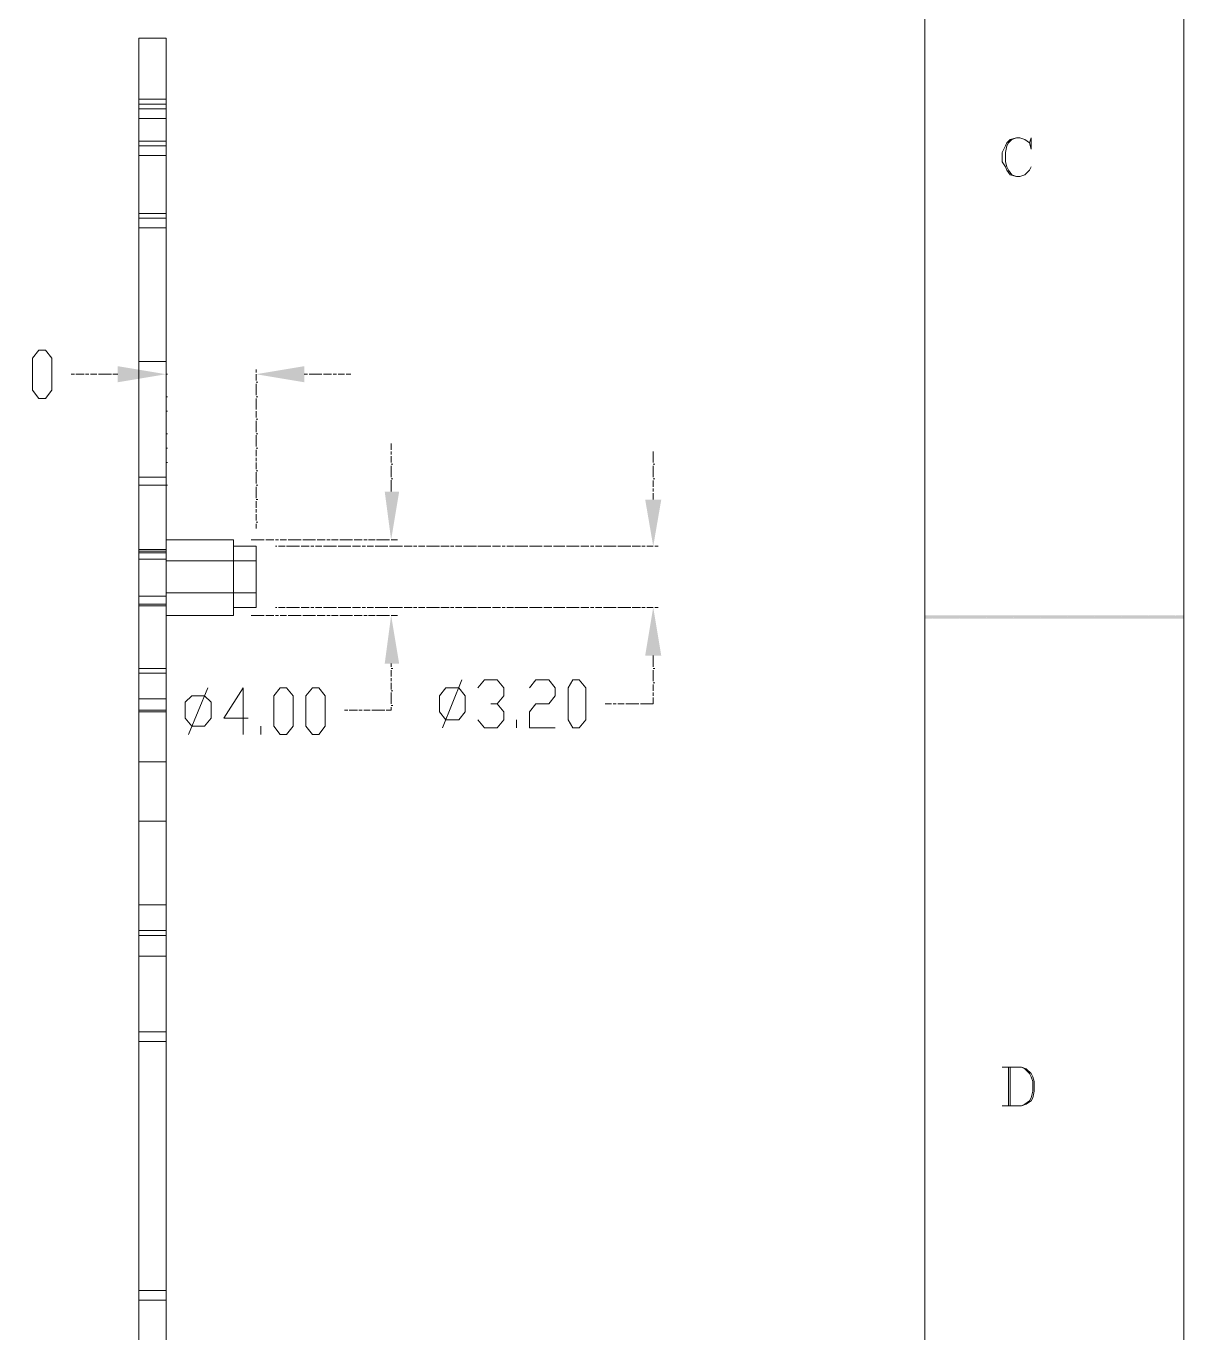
# Model space of a CAD drawing. Header units: millimetres. Extents: x 3 to 291, y 3 to 207.
# Drawn here: x 260.94 to 291.42, y 110.8 to 145.21 of the extents above; entities that cross this region are included whole.
import ezdxf

# ---------------------------------------------------------------- set-up
doc = ezdxf.new("R2010")
doc.units = ezdxf.units.MM

msp = doc.modelspace()

# ---------------------------------------------------------------- hatches: boundary and pattern name
at = {"true_color": 0x00ffff}
h = msp.add_hatch(color=4, dxfattribs=at)
h.dxf.hatch_style = 2
h.paths.add_polyline_path([(264.625702, 136.043705), (263.355349, 136.255372), (263.355349, 135.832039)])
h = msp.add_hatch(color=4, dxfattribs=at)
h.dxf.hatch_style = 2
h.paths.add_polyline_path([(266.996263, 136.043705), (268.266616, 135.832039), (268.266616, 136.255372)])
h = msp.add_hatch(color=4, dxfattribs=at)
h.dxf.hatch_style = 2
h.paths.add_polyline_path([(270.552298, 131.683442), (270.763965, 132.953442), (270.383317, 132.953442)])
h = msp.add_hatch(color=4, dxfattribs=at)
h.dxf.hatch_style = 2
h.paths.add_polyline_path([(277.452843, 131.514109), (277.66451, 132.741776), (277.240824, 132.741776)])
h = msp.add_hatch(color=4, dxfattribs=at)
h.dxf.hatch_style = 2
h.paths.add_polyline_path([(277.452843, 129.905407), (277.240824, 128.635407), (277.66451, 128.635407)])
h = msp.add_hatch(color=4, dxfattribs=at)
h.dxf.hatch_style = 2
h.paths.add_polyline_path([(270.552298, 129.693705), (270.383317, 128.423705), (270.763965, 128.423705)])
h = msp.add_hatch(color=7)
h.dxf.hatch_style = 2
h.paths.add_polyline_path([(284.607, 129.69367), (284.607, 129.609356), (291.422667, 129.69367)])
h = msp.add_hatch(color=7)
h.dxf.hatch_style = 2
h.paths.add_polyline_path([(284.607, 129.609215), (291.422667, 129.609215), (291.422667, 129.693529)])

# ---------------------------------------------------------------- linework, layer by layer
at = {"color": 7, "lineweight": 0}
for points in [[(291.422702, 3.286619), (291.422702, 206.824933)], [(9.990667, 200.009478), (284.607, 200.009478), (284.607, 10.102144), (9.990667, 10.102144)]]:
    msp.add_lwpolyline(points, close=True, dxfattribs=at)
for points in [[(263.906035, 76.607882), (263.906035, 144.891548)], [(263.906035, 144.891407), (264.625702, 144.891407)], [(264.625702, 76.607882), (264.625702, 144.891548)], [(264.625702, 143.155776), (263.906035, 143.155776)], [(264.625702, 142.774846), (263.906035, 142.774846)], [(263.906035, 142.18218), (264.625702, 142.18218)], [(287.358526, 142.139811), (287.400859, 141.970478), (287.400859, 142.266811), (287.358526, 142.139811), (287.231878, 142.224478), (287.104526, 142.266811), (287.019859, 142.266811), (286.850878, 142.224478), (286.765859, 142.139811), (286.723526, 142.055144), (286.638859, 141.885811), (286.638859, 141.631811), (286.723526, 141.504811), (286.765859, 141.420144), (286.850878, 141.293144), (287.019859, 141.250811), (287.104526, 141.250811), (287.231878, 141.293144), (287.358526, 141.420144), (287.400859, 141.504811)], [(287.019859, 142.266776), (286.893212, 142.224442), (286.808192, 142.139776), (286.765859, 142.055109), (286.723526, 141.885776), (286.723526, 141.631776), (286.765859, 141.504776), (286.808192, 141.420109), (286.893212, 141.293109), (287.019859, 141.250776)], [(263.906035, 141.801039), (264.625702, 141.801039)], [(264.625702, 140.277039), (263.906035, 140.277039)], [(263.906035, 136.382548), (264.625702, 136.382548)], [(264.625737, 131.683443), (266.403737, 131.683443)], [(266.403737, 129.693741), (266.403737, 131.683407)], [(266.403737, 131.514109), (266.996404, 131.514109)], [(266.996404, 129.905407), (266.996404, 131.514074)], [(263.906035, 131.344776), (264.625702, 131.344776)], [(266.403702, 129.905372), (266.996369, 129.905372)], [(264.625702, 129.693705), (266.403702, 129.693705)], [(286.638824, 117.798144), (287.146824, 117.798144), (287.274176, 117.755811), (287.400824, 117.628811), (287.443157, 117.544144), (287.48549, 117.417144), (287.48549, 117.163144), (287.443157, 116.993811), (287.400824, 116.909144), (287.274176, 116.824478), (287.146824, 116.782144), (286.638824, 116.782144)], [(286.808333, 117.798144), (286.808333, 116.782144)], [(286.850667, 117.798144), (286.850667, 116.782144)], [(287.147, 117.798144), (287.231667, 117.755811), (287.358667, 117.628811), (287.401, 117.544144), (287.443333, 117.417144), (287.443333, 117.163144), (287.401, 116.993811), (287.358667, 116.909144), (287.231667, 116.824478), (287.147, 116.782144)]]:
    msp.add_lwpolyline(points, dxfattribs=at)
at = {"color": 8, "lineweight": 0, "true_color": 0x808080}
for points in [[(264.625702, 143.282882), (263.906035, 143.282882)], [(264.625702, 143.028811), (263.906035, 143.028811)], [(264.625702, 142.055074), (263.906035, 142.055074)], [(264.625702, 140.150215), (263.906035, 140.150215)], [(264.625702, 139.896215), (263.906035, 139.896215)], [(264.625702, 133.334478), (263.906035, 133.334478)], [(264.625702, 133.122811), (263.906035, 133.122811)], [(264.625702, 131.429478), (263.906035, 131.429478)], [(264.625702, 131.387144), (263.906035, 131.387144)], [(264.625702, 131.175478), (263.906035, 131.175478)], [(264.625702, 131.133144), (266.996369, 131.133144)], [(264.625702, 130.201811), (263.906035, 130.201811)], [(264.625702, 130.286478), (266.996369, 130.286478)], [(264.625702, 129.990144), (263.906035, 129.990144)], [(264.625702, 129.947811), (263.906035, 129.947811)], [(264.625702, 128.296846), (263.906035, 128.296846)], [(264.625702, 128.169846), (263.906035, 128.169846)], [(264.625702, 127.492513), (263.906035, 127.492513)], [(264.625702, 127.19618), (263.906035, 127.19618)], [(264.625702, 127.153846), (263.906035, 127.153846)], [(264.625702, 125.841513), (263.906035, 125.841513)], [(264.625702, 124.27518), (263.906035, 124.27518)], [(264.625702, 122.073846), (263.906035, 122.073846)], [(264.625702, 121.396513), (263.906035, 121.396513)], [(264.625702, 121.269513), (263.906035, 121.269513)], [(264.625702, 120.71918), (263.906035, 120.71918)], [(264.625702, 118.729513), (263.906035, 118.729513)], [(264.625702, 118.475513), (263.906035, 118.475513)], [(264.625702, 111.913846), (263.906035, 111.913846)], [(264.625702, 111.659846), (263.906035, 111.659846)]]:
    msp.add_lwpolyline(points, dxfattribs=at)
at = {"color": 6, "lineweight": 0, "true_color": 0xff00ff}
for points in [[(261.281192, 135.408776), (261.112212, 135.620443), (261.112212, 136.467109), (261.281192, 136.678776), (261.450526, 136.678776), (261.619859, 136.467109), (261.619859, 135.620443), (261.450526, 135.408776)], [(275.336176, 126.730407), (275.209176, 126.942074), (275.209176, 127.788741), (275.336176, 128.000407), (275.505157, 128.000407), (275.674843, 127.788741), (275.674843, 126.942074), (275.505157, 126.730407)], [(267.631192, 126.561109), (267.462212, 126.772776), (267.462212, 127.577109), (267.631192, 127.788776), (267.800526, 127.788776), (267.969859, 127.577109), (267.969859, 126.772776), (267.800526, 126.561109)], [(268.478, 126.561109), (268.308667, 126.772776), (268.308667, 127.577109), (268.478, 127.788776), (268.646981, 127.788776), (268.816667, 127.577109), (268.816667, 126.772776), (268.646981, 126.561109)], [(271.991667, 126.942109), (271.822333, 127.153776), (271.822333, 127.577109), (271.991667, 127.788776), (272.330333, 127.788776), (272.499667, 127.577109), (272.499667, 127.153776), (272.330333, 126.942109)], [(265.303, 126.772811), (265.133667, 126.984478), (265.133667, 127.407811), (265.303, 127.577144), (265.641667, 127.577144), (265.811, 127.407811), (265.811, 126.984478), (265.641667, 126.772811)]]:
    msp.add_lwpolyline(points, close=True, dxfattribs=at)
at = {"color": 4, "lineweight": 0, "true_color": 0x00ffff}
for points in [[(262.212772, 136.043705), (262.128106, 136.043705)], [(262.255141, 136.043705), (262.297122, 136.043705)], [(262.466667, 136.043705), (262.424333, 136.043705), (262.297333, 136.043705)], [(262.593808, 136.043705), (262.509141, 136.043705)], [(262.805333, 136.043705), (262.678333, 136.043705), (262.636353, 136.043705)], [(262.847702, 136.043705), (262.890035, 136.043705)], [(263.186333, 136.043705), (263.059333, 136.043705), (263.017, 136.043705), (262.89, 136.043705)], [(263.228843, 136.043705), (263.271176, 136.043705)], [(263.35549, 136.043705), (263.271176, 136.043705)], [(264.625702, 136.086109), (264.625702, 136.170776)], [(264.625702, 136.043705), (264.668035, 136.043705)], [(264.625702, 135.83218), (264.625702, 135.874513), (264.625702, 136.001513)], [(266.996263, 136.086109), (266.996263, 136.170776)], [(266.996263, 135.874548), (266.996263, 136.001548), (266.996263, 136.043529)], [(268.266474, 136.043705), (268.350788, 136.043705)], [(268.393122, 136.043705), (268.435455, 136.043705)], [(268.435631, 136.043705), (268.562631, 136.043705), (268.604965, 136.043705), (268.731965, 136.043705)], [(268.774298, 136.043705), (268.816631, 136.043705)], [(268.816667, 136.043705), (268.943667, 136.043705), (268.986, 136.043705)], [(269.028192, 136.043705), (269.112859, 136.043705)], [(269.155333, 136.043705), (269.197667, 136.043705), (269.324667, 136.043705)], [(269.366859, 136.043705), (269.409192, 136.043705)], [(269.409227, 136.043705), (269.493894, 136.043705)], [(264.625702, 135.705074), (264.625702, 135.789741)], [(264.625702, 135.493548), (264.625702, 135.620548), (264.625702, 135.662882)], [(266.996263, 135.83218), (267.038596, 135.83218)], [(266.996263, 135.493548), (266.996263, 135.620548), (266.996263, 135.662882), (266.996263, 135.789882)], [(264.625702, 135.45118), (264.668035, 135.45118)], [(264.625702, 135.112513), (264.625702, 135.239513), (264.625702, 135.281846), (264.625702, 135.408846)], [(266.996263, 135.45118), (267.038596, 135.45118)], [(266.996263, 135.112513), (266.996263, 135.239513), (266.996263, 135.281846), (266.996263, 135.408846)], [(264.625702, 135.070144), (264.668035, 135.070144)], [(264.625702, 134.858443), (264.625702, 134.900776), (264.625702, 135.027776)], [(266.996263, 134.900811), (266.996263, 135.027811), (266.996263, 135.070144)], [(264.625702, 134.731478), (264.625702, 134.816144)], [(264.625702, 134.519776), (264.625702, 134.646776), (264.625702, 134.689109)], [(266.996263, 134.858443), (267.038596, 134.858443)], [(266.996263, 134.519776), (266.996263, 134.646776), (266.996263, 134.689109), (266.996263, 134.816109)], [(264.625702, 134.477407), (264.668035, 134.477407)], [(264.625702, 134.138741), (264.625702, 134.265741), (264.625702, 134.308074), (264.625702, 134.435074)], [(266.996263, 134.477407), (267.038596, 134.477407)], [(266.996263, 134.138741), (266.996263, 134.265741), (266.996263, 134.308074), (266.996263, 134.435074)], [(270.552298, 134.05418), (270.552298, 134.096513), (270.552298, 134.223513)], [(264.625702, 134.096548), (264.668035, 134.096548)], [(264.625702, 133.757882), (264.625702, 133.884882), (264.625702, 133.926862), (264.625702, 134.054215)], [(266.996263, 134.096548), (267.038596, 134.096548)], [(266.996263, 133.884846), (266.996263, 133.92718), (266.996263, 134.05418)], [(266.996263, 133.757882), (266.996263, 133.842548)], [(270.552298, 133.927039), (270.552298, 134.011705)], [(270.552298, 133.715513), (270.552298, 133.842513), (270.552298, 133.884846)], [(277.452843, 133.715513), (277.452843, 133.842513), (277.452843, 133.884846), (277.452843, 134.011846)], [(264.625702, 133.715513), (264.668035, 133.715513)], [(264.625702, 133.503811), (264.625702, 133.546144), (264.625702, 133.673144)], [(266.996263, 133.546215), (266.996263, 133.673215), (266.996263, 133.715548)], [(266.996263, 133.503811), (267.038596, 133.503811)], [(270.552298, 133.673144), (270.594631, 133.673144)], [(270.552298, 133.334513), (270.552298, 133.461513), (270.552298, 133.503846), (270.552298, 133.630846)], [(277.452843, 133.673144), (277.494824, 133.673144)], [(277.452843, 133.334513), (277.452843, 133.461513), (277.452843, 133.503846), (277.452843, 133.630846)], [(264.625702, 133.376882), (264.625702, 133.461548)], [(264.625702, 133.16518), (264.625702, 133.29218), (264.625702, 133.334513)], [(266.996263, 133.16518), (266.996263, 133.29218), (266.996263, 133.334513), (266.996263, 133.461513)], [(270.552298, 133.292109), (270.594631, 133.292109)], [(270.552298, 132.953478), (270.552298, 133.080478), (270.552298, 133.122811), (270.552298, 133.249811)], [(277.452843, 133.292109), (277.494824, 133.292109)], [(277.452843, 133.080407), (277.452843, 133.122741), (277.452843, 133.249741)], [(264.625702, 133.122811), (264.668035, 133.122811)], [(264.625702, 132.784144), (264.625702, 132.911144), (264.625702, 132.953478), (264.625702, 133.080478)], [(266.996263, 133.122811), (267.038596, 133.122811)], [(266.996263, 132.784144), (266.996263, 132.911144), (266.996263, 132.953478), (266.996263, 133.080478)], [(277.452843, 132.953478), (277.452843, 133.038144)], [(277.452843, 132.741776), (277.452843, 132.868776), (277.452843, 132.911109)], [(266.996263, 132.741776), (267.038596, 132.741776)], [(266.996263, 132.530074), (266.996263, 132.572407), (266.996263, 132.699407)], [(266.996263, 132.403109), (266.996263, 132.487776)], [(266.996263, 132.191407), (266.996263, 132.318407), (266.996263, 132.360741)], [(266.996263, 132.149215), (267.038596, 132.149215)], [(266.996263, 131.979882), (266.996263, 132.106882)], [(266.86951, 131.683442), (267.03849, 131.683442), (267.081176, 131.683442), (267.208176, 131.683442)], [(267.250192, 131.683442), (267.292526, 131.683442)], [(267.292561, 131.683442), (267.419561, 131.683442), (267.461894, 131.683442)], [(267.504439, 131.683442), (267.588753, 131.683442)], [(267.504439, 131.514109), (267.546772, 131.514109)], [(267.588824, 131.514109), (267.631157, 131.514109), (267.758157, 131.514109)], [(267.631192, 131.683442), (267.673526, 131.683442), (267.800526, 131.683442)], [(267.800702, 131.514109), (267.843035, 131.514109)], [(267.843071, 131.683442), (267.885404, 131.683442)], [(267.843071, 131.514109), (267.969718, 131.514109), (268.012051, 131.514109), (268.139404, 131.514109)], [(267.885474, 131.683442), (268.012122, 131.683442), (268.054455, 131.683442), (268.181808, 131.683442)], [(268.181737, 131.514109), (268.224071, 131.514109)], [(268.224106, 131.683442), (268.266439, 131.683442)], [(268.224106, 131.514109), (268.350753, 131.514109), (268.393086, 131.514109)], [(268.266474, 131.683442), (268.393122, 131.683442), (268.435455, 131.683442), (268.562808, 131.683442)], [(268.435631, 131.514109), (268.520298, 131.514109)], [(268.562772, 131.514109), (268.605106, 131.514109), (268.731753, 131.514109)], [(268.605141, 131.683442), (268.647122, 131.683442)], [(268.647157, 131.683442), (268.774157, 131.683442), (268.81649, 131.683442)], [(268.774298, 131.514109), (268.816631, 131.514109)], [(268.816667, 131.514109), (268.943667, 131.514109), (268.986, 131.514109), (269.113, 131.514109)], [(268.859035, 131.683442), (268.943702, 131.683442)], [(268.986176, 131.683442), (269.028157, 131.683442), (269.155157, 131.683442)], [(269.155333, 131.514109), (269.197667, 131.514109)], [(269.197702, 131.683442), (269.240035, 131.683442)], [(269.197702, 131.514109), (269.324702, 131.514109), (269.366683, 131.514109), (269.494035, 131.514109)], [(269.240071, 131.683442), (269.366718, 131.683442), (269.409051, 131.683442), (269.536404, 131.683442)], [(269.536333, 131.514109), (269.578667, 131.514109)], [(269.578737, 131.683442), (269.621071, 131.683442)], [(269.578737, 131.514109), (269.705384, 131.514109), (269.747718, 131.514109)], [(269.621106, 131.683442), (269.747753, 131.683442), (269.790086, 131.683442)], [(269.790263, 131.514109), (269.874929, 131.514109)], [(269.832631, 131.683442), (269.917298, 131.683442)], [(269.917369, 131.514109), (269.959702, 131.514109), (270.086349, 131.514109)], [(269.959737, 131.683442), (270.002071, 131.683442), (270.128718, 131.683442)], [(270.128894, 131.514109), (270.171227, 131.514109)], [(270.171263, 131.683442), (270.213596, 131.683442)], [(270.171263, 131.514109), (270.298263, 131.514109), (270.340596, 131.514109), (270.467596, 131.514109)], [(270.213667, 131.683442), (270.340667, 131.683442), (270.383, 131.683442), (270.51, 131.683442)], [(270.509929, 131.514109), (270.552263, 131.514109)], [(270.552298, 131.683442), (270.594631, 131.683442)], [(270.552298, 131.514109), (270.679298, 131.514109), (270.721631, 131.514109), (270.848631, 131.514109)], [(270.594667, 131.683442), (270.721667, 131.683442)], [(270.890965, 131.514109), (270.933298, 131.514109)], [(270.933333, 131.514109), (271.060333, 131.514109), (271.102667, 131.514109)], [(271.144859, 131.514109), (271.229526, 131.514109)], [(271.272, 131.514109), (271.314333, 131.514109), (271.441333, 131.514109)], [(271.483526, 131.514109), (271.525859, 131.514109)], [(271.525894, 131.514109), (271.652894, 131.514109), (271.695227, 131.514109), (271.822228, 131.514109)], [(271.864526, 131.514109), (271.906859, 131.514109)], [(271.906929, 131.514109), (272.033929, 131.514109), (272.076263, 131.514109)], [(272.118808, 131.514109), (272.203122, 131.514109)], [(272.245561, 131.514109), (272.287894, 131.514109), (272.414894, 131.514109)], [(272.457439, 131.514109), (272.499772, 131.514109)], [(272.499808, 131.514109), (272.626455, 131.514109), (272.668788, 131.514109), (272.796141, 131.514109)], [(272.838474, 131.514109), (272.880455, 131.514109)], [(272.88049, 131.514109), (273.00749, 131.514109), (273.049824, 131.514109), (273.177176, 131.514109)], [(273.21951, 131.514109), (273.26149, 131.514109)], [(273.261526, 131.514109), (273.388526, 131.514109), (273.430859, 131.514109)], [(273.473404, 131.514109), (273.558071, 131.514109)], [(273.600192, 131.514109), (273.642526, 131.514109), (273.769526, 131.514109)], [(273.812071, 131.514109), (273.854404, 131.514109)], [(273.854439, 131.514109), (273.981086, 131.514109), (274.02342, 131.514109), (274.150772, 131.514109)], [(274.193071, 131.514109), (274.235404, 131.514109)], [(274.235474, 131.514109), (274.362122, 131.514109), (274.404455, 131.514109), (274.531808, 131.514109)], [(274.574106, 131.514109), (274.616439, 131.514109)], [(274.616474, 131.514109), (274.743122, 131.514109), (274.785455, 131.514109)], [(274.828, 131.514109), (274.955, 131.514109), (274.996981, 131.514109), (275.124333, 131.514109)], [(275.166667, 131.514109), (275.209, 131.514109)], [(275.209035, 131.514109), (275.336035, 131.514109), (275.378016, 131.514109), (275.505369, 131.514109)], [(275.547702, 131.514109), (275.590035, 131.514109)], [(275.590071, 131.514109), (275.716718, 131.514109), (275.759051, 131.514109)], [(275.801596, 131.514109), (275.886263, 131.514109)], [(275.928737, 131.514109), (275.971071, 131.514109), (276.097718, 131.514109)], [(276.140263, 131.514109), (276.182596, 131.514109)], [(276.182631, 131.514109), (276.309631, 131.514109), (276.351965, 131.514109), (276.478965, 131.514109)], [(276.521263, 131.514109), (276.563596, 131.514109)], [(276.563667, 131.514109), (276.690667, 131.514109), (276.733, 131.514109), (276.86, 131.514109)], [(276.902298, 131.514109), (276.944631, 131.514109)], [(276.944667, 131.514109), (277.071667, 131.514109), (277.113647, 131.514109)], [(277.156192, 131.514109), (277.240859, 131.514109)], [(277.283333, 131.514109), (277.325667, 131.514109), (277.452667, 131.514109)], [(277.494859, 131.514109), (277.537192, 131.514109)], [(277.537227, 131.514109), (277.579561, 131.514109)], [(267.504439, 129.905407), (267.546772, 129.905407)], [(267.588824, 129.905407), (267.631157, 129.905407), (267.758157, 129.905407)], [(267.800702, 129.905407), (267.843035, 129.905407)], [(267.843071, 129.905407), (267.969718, 129.905407), (268.012051, 129.905407), (268.139404, 129.905407)], [(268.181737, 129.905407), (268.224071, 129.905407)], [(268.224106, 129.905407), (268.350753, 129.905407), (268.393086, 129.905407)], [(268.435631, 129.905407), (268.520298, 129.905407)], [(268.562772, 129.905407), (268.605106, 129.905407), (268.731753, 129.905407)], [(268.774298, 129.905407), (268.816631, 129.905407)], [(268.816667, 129.905407), (268.943667, 129.905407), (268.986, 129.905407), (269.113, 129.905407)], [(269.155333, 129.905407), (269.197667, 129.905407)], [(269.197702, 129.905407), (269.324702, 129.905407), (269.366683, 129.905407), (269.494035, 129.905407)], [(269.536333, 129.905407), (269.578667, 129.905407)], [(269.578737, 129.905407), (269.705384, 129.905407), (269.747718, 129.905407)], [(269.790263, 129.905407), (269.874929, 129.905407)], [(269.917369, 129.905407), (269.959702, 129.905407), (270.086349, 129.905407)], [(270.128894, 129.905407), (270.171227, 129.905407)], [(270.171263, 129.905407), (270.298263, 129.905407), (270.340596, 129.905407), (270.467596, 129.905407)], [(270.509929, 129.905407), (270.552263, 129.905407)], [(270.552298, 129.905407), (270.679298, 129.905407), (270.721631, 129.905407), (270.848631, 129.905407)], [(270.890965, 129.905407), (270.933298, 129.905407)], [(270.933333, 129.905407), (271.060333, 129.905407), (271.102667, 129.905407)], [(271.144859, 129.905407), (271.229526, 129.905407)], [(271.272, 129.905407), (271.314333, 129.905407), (271.441333, 129.905407)], [(271.483526, 129.905407), (271.525859, 129.905407)], [(271.525894, 129.905407), (271.652894, 129.905407), (271.695227, 129.905407), (271.822228, 129.905407)], [(271.864526, 129.905407), (271.906859, 129.905407)], [(271.906929, 129.905407), (272.033929, 129.905407), (272.076263, 129.905407)], [(272.118808, 129.905407), (272.203122, 129.905407)], [(272.245561, 129.905407), (272.287894, 129.905407), (272.414894, 129.905407)], [(272.457439, 129.905407), (272.499772, 129.905407)], [(272.499808, 129.905407), (272.626455, 129.905407), (272.668788, 129.905407), (272.796141, 129.905407)], [(272.838474, 129.905407), (272.880455, 129.905407)], [(272.88049, 129.905407), (273.00749, 129.905407), (273.049824, 129.905407), (273.177176, 129.905407)], [(273.21951, 129.905407), (273.26149, 129.905407)], [(273.261526, 129.905407), (273.388526, 129.905407), (273.430859, 129.905407)], [(273.473404, 129.905407), (273.558071, 129.905407)], [(273.600192, 129.905407), (273.642526, 129.905407), (273.769526, 129.905407)], [(273.812071, 129.905407), (273.854404, 129.905407)], [(273.854439, 129.905407), (273.981086, 129.905407), (274.02342, 129.905407), (274.150772, 129.905407)], [(274.193071, 129.905407), (274.235404, 129.905407)], [(274.235474, 129.905407), (274.362122, 129.905407), (274.404455, 129.905407), (274.531808, 129.905407)], [(274.574106, 129.905407), (274.616439, 129.905407)], [(274.616474, 129.905407), (274.743122, 129.905407), (274.785455, 129.905407)], [(274.828, 129.905407), (274.955, 129.905407), (274.996981, 129.905407), (275.124333, 129.905407)], [(275.166667, 129.905407), (275.209, 129.905407)], [(275.209035, 129.905407), (275.336035, 129.905407), (275.378016, 129.905407), (275.505369, 129.905407)], [(275.547702, 129.905407), (275.590035, 129.905407)], [(275.590071, 129.905407), (275.716718, 129.905407), (275.759051, 129.905407)], [(275.801596, 129.905407), (275.886263, 129.905407)], [(275.928737, 129.905407), (275.971071, 129.905407), (276.097718, 129.905407)], [(276.140263, 129.905407), (276.182596, 129.905407)], [(276.182631, 129.905407), (276.309631, 129.905407), (276.351965, 129.905407), (276.478965, 129.905407)], [(276.521263, 129.905407), (276.563596, 129.905407)], [(276.563667, 129.905407), (276.690667, 129.905407), (276.733, 129.905407), (276.86, 129.905407)], [(276.902298, 129.905407), (276.944631, 129.905407)], [(276.944667, 129.905407), (277.071667, 129.905407), (277.113647, 129.905407)], [(277.156192, 129.905407), (277.240859, 129.905407)], [(277.283333, 129.905407), (277.325667, 129.905407), (277.452667, 129.905407)], [(277.494859, 129.905407), (277.537192, 129.905407)], [(277.537227, 129.905407), (277.579561, 129.905407)], [(266.86951, 129.693705), (267.03849, 129.693705), (267.081176, 129.693705), (267.208176, 129.693705)], [(267.250192, 129.693705), (267.292526, 129.693705)], [(267.292561, 129.693705), (267.419561, 129.693705), (267.461894, 129.693705)], [(267.504439, 129.693705), (267.588753, 129.693705)], [(267.631192, 129.693705), (267.673526, 129.693705), (267.800526, 129.693705)], [(267.843071, 129.693705), (267.885404, 129.693705)], [(267.885474, 129.693705), (268.012122, 129.693705), (268.054455, 129.693705), (268.181808, 129.693705)], [(268.224106, 129.693705), (268.266439, 129.693705)], [(268.266474, 129.693705), (268.393122, 129.693705), (268.435455, 129.693705), (268.562808, 129.693705)], [(268.605141, 129.693705), (268.647122, 129.693705)], [(268.647157, 129.693705), (268.774157, 129.693705), (268.81649, 129.693705)], [(268.859035, 129.693705), (268.943702, 129.693705)], [(268.986176, 129.693705), (269.028157, 129.693705), (269.155157, 129.693705)], [(269.197702, 129.693705), (269.240035, 129.693705)], [(269.240071, 129.693705), (269.366718, 129.693705), (269.409051, 129.693705), (269.536404, 129.693705)], [(269.578737, 129.693705), (269.621071, 129.693705)], [(269.621106, 129.693705), (269.747753, 129.693705), (269.790086, 129.693705)], [(269.832631, 129.693705), (269.917298, 129.693705)], [(269.959737, 129.693705), (270.002071, 129.693705), (270.128718, 129.693705)], [(270.171263, 129.693705), (270.213596, 129.693705)], [(270.213667, 129.693705), (270.340667, 129.693705), (270.383, 129.693705), (270.51, 129.693705)], [(270.552298, 129.693705), (270.594631, 129.693705)], [(270.594667, 129.693705), (270.721667, 129.693705)], [(270.552298, 128.423846), (270.552298, 128.33918)], [(277.452843, 128.635372), (277.452843, 128.508372), (277.452843, 128.466391), (277.452843, 128.339039)], [(270.552298, 128.296846), (270.594631, 128.296846)], [(270.552298, 128.254548), (270.552298, 128.127548), (270.552298, 128.085215)], [(270.552298, 128.042846), (270.552298, 127.95818)], [(277.452843, 128.296741), (277.494824, 128.296741)], [(277.452843, 128.254548), (277.452843, 128.127548), (277.452843, 128.085215), (277.452843, 127.958215)], [(270.552298, 127.915882), (270.552298, 127.873548), (270.552298, 127.746548)], [(270.552298, 127.70418), (270.594631, 127.70418)], [(270.552298, 127.661811), (270.552298, 127.534811), (270.552298, 127.492478), (270.552298, 127.365478)], [(277.452843, 127.915882), (277.494824, 127.915882)], [(277.452843, 127.873513), (277.452843, 127.746513), (277.452843, 127.70418)], [(277.452843, 127.661811), (277.452843, 127.577144)], [(270.552298, 127.323144), (270.594631, 127.323144)], [(276.352141, 127.365513), (276.309808, 127.365513), (276.182808, 127.365513)], [(276.478894, 127.365513), (276.39458, 127.365513)], [(276.690772, 127.365513), (276.563772, 127.365513), (276.521439, 127.365513)], [(276.733141, 127.365513), (276.775122, 127.365513)], [(277.071808, 127.365513), (276.944808, 127.365513), (276.902474, 127.365513), (276.775122, 127.365513)], [(277.113824, 127.365513), (277.156157, 127.365513)], [(277.452843, 127.534846), (277.452843, 127.492513), (277.452843, 127.365513), (277.325843, 127.365513), (277.28351, 127.365513), (277.156157, 127.365513)], [(269.409227, 127.196215), (269.324914, 127.196215)], [(269.451596, 127.196215), (269.493929, 127.196215)], [(269.663474, 127.196215), (269.621141, 127.196215), (269.494141, 127.196215)], [(269.790263, 127.196215), (269.705596, 127.196215)], [(270.002141, 127.196215), (269.875141, 127.196215), (269.832808, 127.196215)], [(270.04451, 127.196215), (270.08649, 127.196215)], [(270.383141, 127.196215), (270.256141, 127.196215), (270.213808, 127.196215), (270.086455, 127.196215)], [(270.425192, 127.196215), (270.467526, 127.196215)], [(270.552298, 127.280776), (270.552298, 127.196109), (270.467631, 127.196109)]]:
    msp.add_lwpolyline(points, dxfattribs=at)
at = {"color": 6, "lineweight": 0, "true_color": 0xff00ff}
for points in [[(271.906929, 126.730407), (272.414929, 128.000407)], [(272.838474, 127.788741), (273.007455, 128.000407), (273.346122, 128.000407), (273.515808, 127.788741), (273.515808, 127.577074), (273.346122, 127.365407), (273.177141, 127.365407)], [(274.193071, 127.788741), (274.362051, 128.000407), (274.700718, 128.000407), (274.870404, 127.788741), (274.870404, 127.577074), (274.700718, 127.365407), (274.362051, 127.365407), (274.193071, 127.153741), (274.193071, 126.730407), (274.870404, 126.730407)], [(265.218263, 126.561109), (265.726263, 127.788776)], [(266.784737, 126.984513), (266.149737, 126.984513), (266.657737, 127.788846), (266.657737, 126.56118)], [(273.346263, 127.365513), (273.515596, 127.153846), (273.515596, 126.94218), (273.346263, 126.730513), (273.007596, 126.730513), (272.838616, 126.94218)], [(267.123404, 126.561109), (267.123404, 126.772776)], [(273.854439, 126.730407), (273.854439, 126.942074)]]:
    msp.add_lwpolyline(points, dxfattribs=at)

doc.saveas('drawing.dxf')
